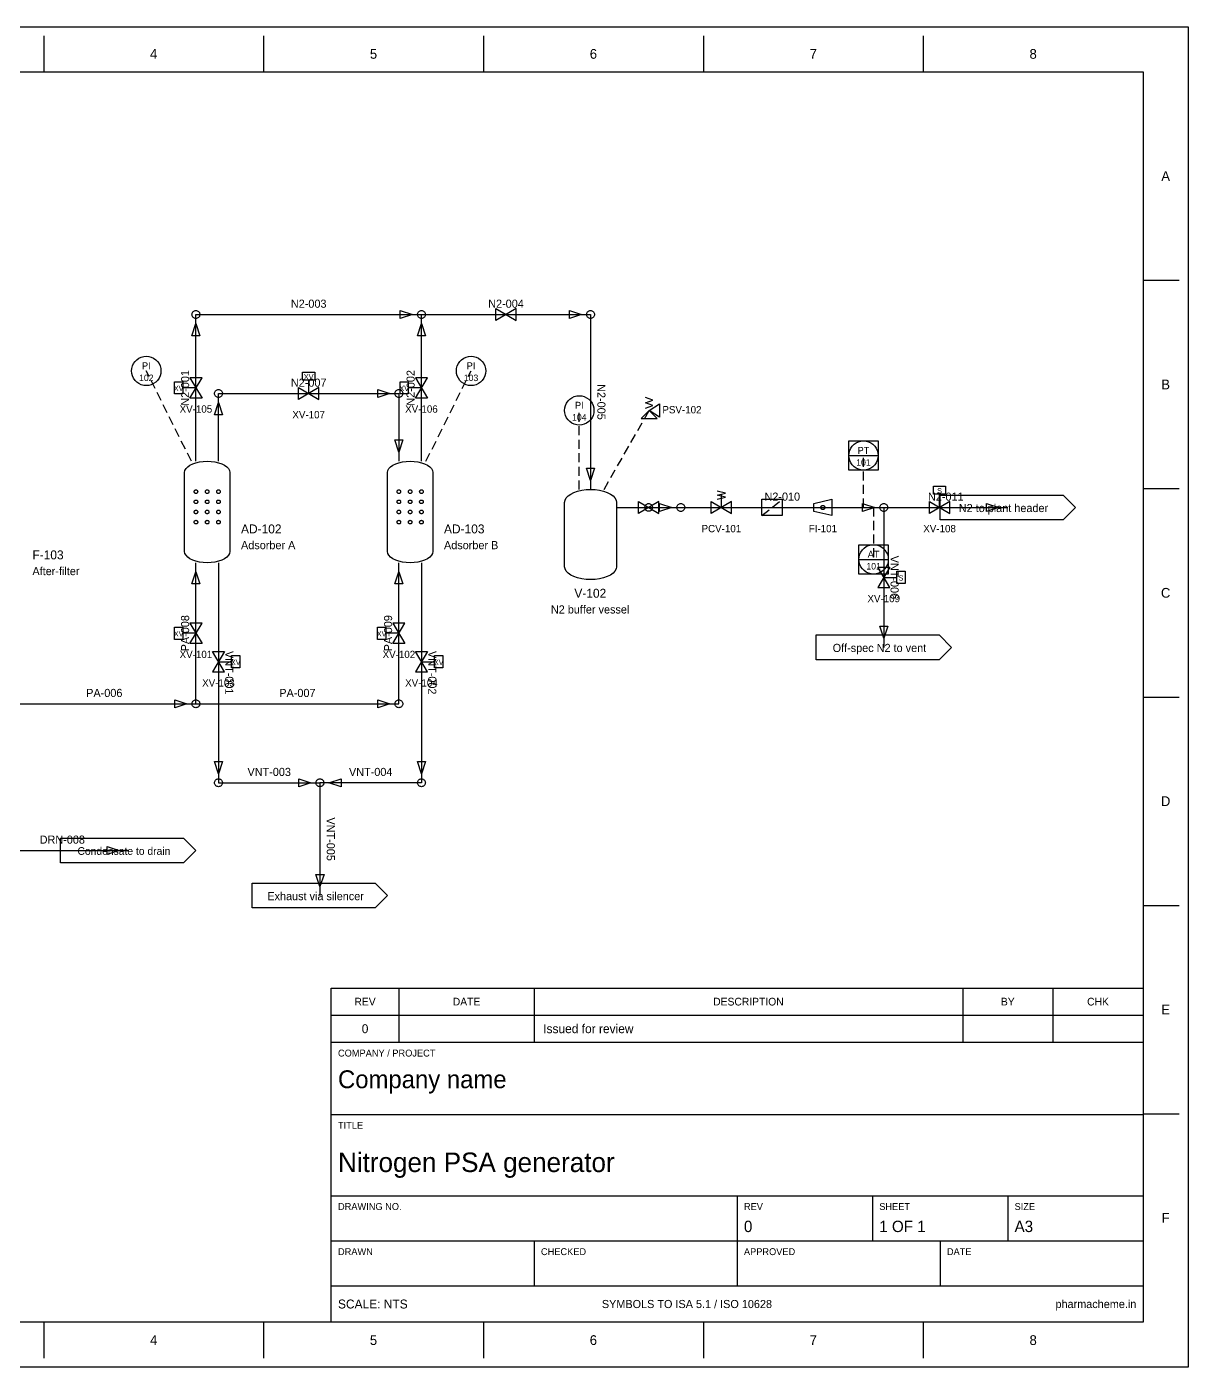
# Model space of a CAD drawing. Header units: millimetres. Extents: x 0 to 420, y 0 to 297.
# Drawn here: x 162.5 to 420, y 0 to 297 of the extents above; entities that cross this region are included whole.
import ezdxf
from ezdxf.enums import TextEntityAlignment as Align

# ---------------------------------------------------------------- set-up
doc = ezdxf.new("R2010")
doc.units = ezdxf.units.MM
doc.linetypes.add('DASHED', pattern=[3, 2, -1])
for name, color, linetype in [('BORDER', 8, 'CONTINUOUS'), ('EQUIPMENT', 7, 'CONTINUOUS'), ('INSTRUMENTS', 3, 'CONTINUOUS'), ('TEXT', 7, 'CONTINUOUS'), ('UTILITY', 5, 'CONTINUOUS'), ('VALVES', 6, 'CONTINUOUS')]:
    doc.layers.add(name, color=color, linetype=linetype)

msp = doc.modelspace()

# ---------------------------------------------------------------- linework, layer by layer
at = {"layer": 'BORDER'}
for p, q in [((166.25, 295), (166.25, 287)), ((215, 295), (215, 287)), ((263.75, 295), (263.75, 287)), ((312.5, 295), (312.5, 287)), ((361.25, 295), (361.25, 287)), ((410, 240.833), (418, 240.833)), ((410, 194.667), (418, 194.667)), ((410, 148.5), (418, 148.5)), ((410, 102.333), (418, 102.333)), ((245, 84), (245, 72)), ((275, 84), (275, 72)), ((370, 84), (370, 72)), ((390, 84), (390, 72)), ((230, 78), (410, 78)), ((230, 72), (410, 72)), ((230, 72), (410, 72)), ((230, 56), (410, 56)), ((410, 56.167), (418, 56.167)), ((230, 38), (410, 38)), ((320, 38), (320, 28)), ((350, 38), (350, 28)), ((380, 38), (380, 28)), ((230, 28), (410, 28)), ((275, 28), (275, 18)), ((320, 28), (320, 18)), ((365, 28), (365, 18)), ((230, 18), (410, 18)), ((166.25, 10), (166.25, 2)), ((215, 10), (215, 2)), ((263.75, 10), (263.75, 2)), ((312.5, 10), (312.5, 2)), ((361.25, 10), (361.25, 2))]:
    msp.add_line(p, q, dxfattribs=at)
for points in [[(0, 297), (420, 297), (420, 0), (0, 0)], [(20, 287), (410, 287), (410, 10), (20, 10)], [(230, 84), (410, 84), (410, 10), (230, 10)]]:
    msp.add_lwpolyline(points, close=True, dxfattribs=at)
at = {"layer": 'EQUIPMENT'}
for points in [[(200.875, 233.25), (200.862, 233.098), (200.822, 232.951), (200.758, 232.813), (200.67, 232.688), (200.562, 232.58), (200.438, 232.492), (200.299, 232.428), (200.152, 232.388), (200, 232.375), (199.848, 232.388), (199.701, 232.428), (199.563, 232.492), (199.438, 232.58), (199.33, 232.688), (199.242, 232.813), (199.178, 232.951), (199.138, 233.098), (199.125, 233.25), (199.138, 233.402), (199.178, 233.549), (199.242, 233.688), (199.33, 233.812), (199.438, 233.92), (199.563, 234.008), (199.701, 234.072), (199.848, 234.112), (200, 234.125), (200.152, 234.112), (200.299, 234.072), (200.438, 234.008), (200.562, 233.92), (200.67, 233.812), (200.758, 233.688), (200.822, 233.549), (200.862, 233.402)], [(250.875, 233.25), (250.862, 233.098), (250.822, 232.951), (250.758, 232.813), (250.67, 232.688), (250.562, 232.58), (250.438, 232.492), (250.299, 232.428), (250.152, 232.388), (250, 232.375), (249.848, 232.388), (249.701, 232.428), (249.563, 232.492), (249.438, 232.58), (249.33, 232.688), (249.242, 232.813), (249.178, 232.951), (249.138, 233.098), (249.125, 233.25), (249.138, 233.402), (249.178, 233.549), (249.242, 233.688), (249.33, 233.812), (249.438, 233.92), (249.563, 234.008), (249.701, 234.072), (249.848, 234.112), (250, 234.125), (250.152, 234.112), (250.299, 234.072), (250.438, 234.008), (250.562, 233.92), (250.67, 233.812), (250.758, 233.688), (250.822, 233.549), (250.862, 233.402)], [(288.375, 233.25), (288.362, 233.098), (288.322, 232.951), (288.258, 232.813), (288.17, 232.688), (288.062, 232.58), (287.938, 232.492), (287.799, 232.428), (287.652, 232.388), (287.5, 232.375), (287.348, 232.388), (287.201, 232.428), (287.063, 232.492), (286.938, 232.58), (286.83, 232.688), (286.742, 232.813), (286.678, 232.951), (286.638, 233.098), (286.625, 233.25), (286.638, 233.402), (286.678, 233.549), (286.742, 233.688), (286.83, 233.812), (286.938, 233.92), (287.063, 234.008), (287.201, 234.072), (287.348, 234.112), (287.5, 234.125), (287.652, 234.112), (287.799, 234.072), (287.938, 234.008), (288.062, 233.92), (288.17, 233.812), (288.258, 233.688), (288.322, 233.549), (288.362, 233.402)], [(205.875, 215.75), (205.862, 215.598), (205.822, 215.451), (205.758, 215.313), (205.67, 215.188), (205.562, 215.08), (205.438, 214.992), (205.299, 214.928), (205.152, 214.888), (205, 214.875), (204.848, 214.888), (204.701, 214.928), (204.563, 214.992), (204.438, 215.08), (204.33, 215.188), (204.242, 215.313), (204.178, 215.451), (204.138, 215.598), (204.125, 215.75), (204.138, 215.902), (204.178, 216.049), (204.242, 216.188), (204.33, 216.312), (204.438, 216.42), (204.563, 216.508), (204.701, 216.572), (204.848, 216.612), (205, 216.625), (205.152, 216.612), (205.299, 216.572), (205.438, 216.508), (205.562, 216.42), (205.67, 216.312), (205.758, 216.188), (205.822, 216.049), (205.862, 215.902)], [(245.875, 215.75), (245.862, 215.598), (245.822, 215.451), (245.758, 215.313), (245.67, 215.188), (245.562, 215.08), (245.438, 214.992), (245.299, 214.928), (245.152, 214.888), (245, 214.875), (244.848, 214.888), (244.701, 214.928), (244.563, 214.992), (244.438, 215.08), (244.33, 215.188), (244.242, 215.313), (244.178, 215.451), (244.138, 215.598), (244.125, 215.75), (244.138, 215.902), (244.178, 216.049), (244.242, 216.188), (244.33, 216.312), (244.438, 216.42), (244.563, 216.508), (244.701, 216.572), (244.848, 216.612), (245, 216.625), (245.152, 216.612), (245.299, 216.572), (245.438, 216.508), (245.562, 216.42), (245.67, 216.312), (245.758, 216.188), (245.822, 216.049), (245.862, 215.902)], [(197.5, 198.25), (197.576, 198.684), (197.802, 199.105), (198.17, 199.5), (198.67, 199.857), (199.286, 200.165), (200, 200.415), (200.79, 200.599), (201.632, 200.712), (202.5, 200.75), (203.368, 200.712), (204.21, 200.599), (205, 200.415), (205.714, 200.165), (206.33, 199.857), (206.83, 199.5), (207.198, 199.105), (207.424, 198.684), (207.5, 198.25), (207.5, 180.75), (207.424, 180.316), (207.198, 179.895), (206.83, 179.5), (206.33, 179.143), (205.714, 178.835), (205, 178.585), (204.21, 178.401), (203.368, 178.288), (202.5, 178.25), (201.632, 178.288), (200.79, 178.401), (200, 178.585), (199.286, 178.835), (198.67, 179.143), (198.17, 179.5), (197.802, 179.895), (197.576, 180.316), (197.5, 180.75)], [(242.5, 198.25), (242.576, 198.684), (242.802, 199.105), (243.17, 199.5), (243.67, 199.857), (244.286, 200.165), (245, 200.415), (245.79, 200.599), (246.632, 200.712), (247.5, 200.75), (248.368, 200.712), (249.21, 200.599), (250, 200.415), (250.714, 200.165), (251.33, 199.857), (251.83, 199.5), (252.198, 199.105), (252.424, 198.684), (252.5, 198.25), (252.5, 180.75), (252.424, 180.316), (252.198, 179.895), (251.83, 179.5), (251.33, 179.143), (250.714, 178.835), (250, 178.585), (249.21, 178.401), (248.368, 178.288), (247.5, 178.25), (246.632, 178.288), (245.79, 178.401), (245, 178.585), (244.286, 178.835), (243.67, 179.143), (243.17, 179.5), (242.802, 179.895), (242.576, 180.316), (242.5, 180.75)], [(200.4, 194), (200.394, 193.931), (200.376, 193.863), (200.346, 193.8), (200.306, 193.743), (200.257, 193.694), (200.2, 193.654), (200.137, 193.624), (200.069, 193.606), (200, 193.6), (199.931, 193.606), (199.863, 193.624), (199.8, 193.654), (199.743, 193.694), (199.694, 193.743), (199.654, 193.8), (199.624, 193.863), (199.606, 193.931), (199.6, 194), (199.606, 194.069), (199.624, 194.137), (199.654, 194.2), (199.694, 194.257), (199.743, 194.306), (199.8, 194.346), (199.863, 194.376), (199.931, 194.394), (200, 194.4), (200.069, 194.394), (200.137, 194.376), (200.2, 194.346), (200.257, 194.306), (200.306, 194.257), (200.346, 194.2), (200.376, 194.137), (200.394, 194.069)], [(202.9, 194), (202.894, 193.931), (202.876, 193.863), (202.846, 193.8), (202.806, 193.743), (202.757, 193.694), (202.7, 193.654), (202.637, 193.624), (202.569, 193.606), (202.5, 193.6), (202.431, 193.606), (202.363, 193.624), (202.3, 193.654), (202.243, 193.694), (202.194, 193.743), (202.154, 193.8), (202.124, 193.863), (202.106, 193.931), (202.1, 194), (202.106, 194.069), (202.124, 194.137), (202.154, 194.2), (202.194, 194.257), (202.243, 194.306), (202.3, 194.346), (202.363, 194.376), (202.431, 194.394), (202.5, 194.4), (202.569, 194.394), (202.637, 194.376), (202.7, 194.346), (202.757, 194.306), (202.806, 194.257), (202.846, 194.2), (202.876, 194.137), (202.894, 194.069)], [(205.4, 194), (205.394, 193.931), (205.376, 193.863), (205.346, 193.8), (205.306, 193.743), (205.257, 193.694), (205.2, 193.654), (205.137, 193.624), (205.069, 193.606), (205, 193.6), (204.931, 193.606), (204.863, 193.624), (204.8, 193.654), (204.743, 193.694), (204.694, 193.743), (204.654, 193.8), (204.624, 193.863), (204.606, 193.931), (204.6, 194), (204.606, 194.069), (204.624, 194.137), (204.654, 194.2), (204.694, 194.257), (204.743, 194.306), (204.8, 194.346), (204.863, 194.376), (204.931, 194.394), (205, 194.4), (205.069, 194.394), (205.137, 194.376), (205.2, 194.346), (205.257, 194.306), (205.306, 194.257), (205.346, 194.2), (205.376, 194.137), (205.394, 194.069)], [(245.4, 194), (245.394, 193.931), (245.376, 193.863), (245.346, 193.8), (245.306, 193.743), (245.257, 193.694), (245.2, 193.654), (245.137, 193.624), (245.069, 193.606), (245, 193.6), (244.931, 193.606), (244.863, 193.624), (244.8, 193.654), (244.743, 193.694), (244.694, 193.743), (244.654, 193.8), (244.624, 193.863), (244.606, 193.931), (244.6, 194), (244.606, 194.069), (244.624, 194.137), (244.654, 194.2), (244.694, 194.257), (244.743, 194.306), (244.8, 194.346), (244.863, 194.376), (244.931, 194.394), (245, 194.4), (245.069, 194.394), (245.137, 194.376), (245.2, 194.346), (245.257, 194.306), (245.306, 194.257), (245.346, 194.2), (245.376, 194.137), (245.394, 194.069)], [(247.9, 194), (247.894, 193.931), (247.876, 193.863), (247.846, 193.8), (247.806, 193.743), (247.757, 193.694), (247.7, 193.654), (247.637, 193.624), (247.569, 193.606), (247.5, 193.6), (247.431, 193.606), (247.363, 193.624), (247.3, 193.654), (247.243, 193.694), (247.194, 193.743), (247.154, 193.8), (247.124, 193.863), (247.106, 193.931), (247.1, 194), (247.106, 194.069), (247.124, 194.137), (247.154, 194.2), (247.194, 194.257), (247.243, 194.306), (247.3, 194.346), (247.363, 194.376), (247.431, 194.394), (247.5, 194.4), (247.569, 194.394), (247.637, 194.376), (247.7, 194.346), (247.757, 194.306), (247.806, 194.257), (247.846, 194.2), (247.876, 194.137), (247.894, 194.069)], [(250.4, 194), (250.394, 193.931), (250.376, 193.863), (250.346, 193.8), (250.306, 193.743), (250.257, 193.694), (250.2, 193.654), (250.137, 193.624), (250.069, 193.606), (250, 193.6), (249.931, 193.606), (249.863, 193.624), (249.8, 193.654), (249.743, 193.694), (249.694, 193.743), (249.654, 193.8), (249.624, 193.863), (249.606, 193.931), (249.6, 194), (249.606, 194.069), (249.624, 194.137), (249.654, 194.2), (249.694, 194.257), (249.743, 194.306), (249.8, 194.346), (249.863, 194.376), (249.931, 194.394), (250, 194.4), (250.069, 194.394), (250.137, 194.376), (250.2, 194.346), (250.257, 194.306), (250.306, 194.257), (250.346, 194.2), (250.376, 194.137), (250.394, 194.069)], [(281.75, 191.625), (281.837, 192.124), (282.097, 192.608), (282.52, 193.063), (283.095, 193.473), (283.804, 193.827), (284.625, 194.115), (285.533, 194.327), (286.502, 194.456), (287.5, 194.5), (288.498, 194.456), (289.467, 194.327), (290.375, 194.115), (291.196, 193.827), (291.905, 193.473), (292.48, 193.063), (292.903, 192.608), (293.163, 192.124), (293.25, 191.625), (293.25, 177.375), (293.163, 176.876), (292.903, 176.392), (292.48, 175.938), (291.905, 175.527), (291.196, 175.173), (290.375, 174.885), (289.467, 174.673), (288.498, 174.544), (287.5, 174.5), (286.502, 174.544), (285.533, 174.673), (284.625, 174.885), (283.804, 175.173), (283.095, 175.527), (282.52, 175.938), (282.097, 176.392), (281.837, 176.876), (281.75, 177.375)], [(365, 193.25), (392.25, 193.25), (395, 190.5), (392.25, 187.75), (365, 187.75)], [(200.4, 191.75), (200.394, 191.681), (200.376, 191.613), (200.346, 191.55), (200.306, 191.493), (200.257, 191.444), (200.2, 191.404), (200.137, 191.374), (200.069, 191.356), (200, 191.35), (199.931, 191.356), (199.863, 191.374), (199.8, 191.404), (199.743, 191.444), (199.694, 191.493), (199.654, 191.55), (199.624, 191.613), (199.606, 191.681), (199.6, 191.75), (199.606, 191.819), (199.624, 191.887), (199.654, 191.95), (199.694, 192.007), (199.743, 192.056), (199.8, 192.096), (199.863, 192.126), (199.931, 192.144), (200, 192.15), (200.069, 192.144), (200.137, 192.126), (200.2, 192.096), (200.257, 192.056), (200.306, 192.007), (200.346, 191.95), (200.376, 191.887), (200.394, 191.819)], [(202.9, 191.75), (202.894, 191.681), (202.876, 191.613), (202.846, 191.55), (202.806, 191.493), (202.757, 191.444), (202.7, 191.404), (202.637, 191.374), (202.569, 191.356), (202.5, 191.35), (202.431, 191.356), (202.363, 191.374), (202.3, 191.404), (202.243, 191.444), (202.194, 191.493), (202.154, 191.55), (202.124, 191.613), (202.106, 191.681), (202.1, 191.75), (202.106, 191.819), (202.124, 191.887), (202.154, 191.95), (202.194, 192.007), (202.243, 192.056), (202.3, 192.096), (202.363, 192.126), (202.431, 192.144), (202.5, 192.15), (202.569, 192.144), (202.637, 192.126), (202.7, 192.096), (202.757, 192.056), (202.806, 192.007), (202.846, 191.95), (202.876, 191.887), (202.894, 191.819)], [(205.4, 191.75), (205.394, 191.681), (205.376, 191.613), (205.346, 191.55), (205.306, 191.493), (205.257, 191.444), (205.2, 191.404), (205.137, 191.374), (205.069, 191.356), (205, 191.35), (204.931, 191.356), (204.863, 191.374), (204.8, 191.404), (204.743, 191.444), (204.694, 191.493), (204.654, 191.55), (204.624, 191.613), (204.606, 191.681), (204.6, 191.75), (204.606, 191.819), (204.624, 191.887), (204.654, 191.95), (204.694, 192.007), (204.743, 192.056), (204.8, 192.096), (204.863, 192.126), (204.931, 192.144), (205, 192.15), (205.069, 192.144), (205.137, 192.126), (205.2, 192.096), (205.257, 192.056), (205.306, 192.007), (205.346, 191.95), (205.376, 191.887), (205.394, 191.819)], [(245.4, 191.75), (245.394, 191.681), (245.376, 191.613), (245.346, 191.55), (245.306, 191.493), (245.257, 191.444), (245.2, 191.404), (245.137, 191.374), (245.069, 191.356), (245, 191.35), (244.931, 191.356), (244.863, 191.374), (244.8, 191.404), (244.743, 191.444), (244.694, 191.493), (244.654, 191.55), (244.624, 191.613), (244.606, 191.681), (244.6, 191.75), (244.606, 191.819), (244.624, 191.887), (244.654, 191.95), (244.694, 192.007), (244.743, 192.056), (244.8, 192.096), (244.863, 192.126), (244.931, 192.144), (245, 192.15), (245.069, 192.144), (245.137, 192.126), (245.2, 192.096), (245.257, 192.056), (245.306, 192.007), (245.346, 191.95), (245.376, 191.887), (245.394, 191.819)], [(247.9, 191.75), (247.894, 191.681), (247.876, 191.613), (247.846, 191.55), (247.806, 191.493), (247.757, 191.444), (247.7, 191.404), (247.637, 191.374), (247.569, 191.356), (247.5, 191.35), (247.431, 191.356), (247.363, 191.374), (247.3, 191.404), (247.243, 191.444), (247.194, 191.493), (247.154, 191.55), (247.124, 191.613), (247.106, 191.681), (247.1, 191.75), (247.106, 191.819), (247.124, 191.887), (247.154, 191.95), (247.194, 192.007), (247.243, 192.056), (247.3, 192.096), (247.363, 192.126), (247.431, 192.144), (247.5, 192.15), (247.569, 192.144), (247.637, 192.126), (247.7, 192.096), (247.757, 192.056), (247.806, 192.007), (247.846, 191.95), (247.876, 191.887), (247.894, 191.819)], [(250.4, 191.75), (250.394, 191.681), (250.376, 191.613), (250.346, 191.55), (250.306, 191.493), (250.257, 191.444), (250.2, 191.404), (250.137, 191.374), (250.069, 191.356), (250, 191.35), (249.931, 191.356), (249.863, 191.374), (249.8, 191.404), (249.743, 191.444), (249.694, 191.493), (249.654, 191.55), (249.624, 191.613), (249.606, 191.681), (249.6, 191.75), (249.606, 191.819), (249.624, 191.887), (249.654, 191.95), (249.694, 192.007), (249.743, 192.056), (249.8, 192.096), (249.863, 192.126), (249.931, 192.144), (250, 192.15), (250.069, 192.144), (250.137, 192.126), (250.2, 192.096), (250.257, 192.056), (250.306, 192.007), (250.346, 191.95), (250.376, 191.887), (250.394, 191.819)], [(308.375, 190.5), (308.362, 190.348), (308.322, 190.201), (308.258, 190.063), (308.17, 189.938), (308.062, 189.83), (307.938, 189.742), (307.799, 189.678), (307.652, 189.638), (307.5, 189.625), (307.348, 189.638), (307.201, 189.678), (307.063, 189.742), (306.938, 189.83), (306.83, 189.938), (306.742, 190.063), (306.678, 190.201), (306.638, 190.348), (306.625, 190.5), (306.638, 190.652), (306.678, 190.799), (306.742, 190.938), (306.83, 191.062), (306.938, 191.17), (307.063, 191.258), (307.201, 191.322), (307.348, 191.362), (307.5, 191.375), (307.652, 191.362), (307.799, 191.322), (307.938, 191.258), (308.062, 191.17), (308.17, 191.062), (308.258, 190.938), (308.322, 190.799), (308.362, 190.652)], [(353.375, 190.5), (353.362, 190.348), (353.322, 190.201), (353.258, 190.063), (353.17, 189.938), (353.062, 189.83), (352.938, 189.742), (352.799, 189.678), (352.652, 189.638), (352.5, 189.625), (352.348, 189.638), (352.201, 189.678), (352.063, 189.742), (351.938, 189.83), (351.83, 189.938), (351.742, 190.063), (351.678, 190.201), (351.638, 190.348), (351.625, 190.5), (351.638, 190.652), (351.678, 190.799), (351.742, 190.938), (351.83, 191.062), (351.938, 191.17), (352.063, 191.258), (352.201, 191.322), (352.348, 191.362), (352.5, 191.375), (352.652, 191.362), (352.799, 191.322), (352.938, 191.258), (353.062, 191.17), (353.17, 191.062), (353.258, 190.938), (353.322, 190.799), (353.362, 190.652)], [(200.4, 189.5), (200.394, 189.431), (200.376, 189.363), (200.346, 189.3), (200.306, 189.243), (200.257, 189.194), (200.2, 189.154), (200.137, 189.124), (200.069, 189.106), (200, 189.1), (199.931, 189.106), (199.863, 189.124), (199.8, 189.154), (199.743, 189.194), (199.694, 189.243), (199.654, 189.3), (199.624, 189.363), (199.606, 189.431), (199.6, 189.5), (199.606, 189.569), (199.624, 189.637), (199.654, 189.7), (199.694, 189.757), (199.743, 189.806), (199.8, 189.846), (199.863, 189.876), (199.931, 189.894), (200, 189.9), (200.069, 189.894), (200.137, 189.876), (200.2, 189.846), (200.257, 189.806), (200.306, 189.757), (200.346, 189.7), (200.376, 189.637), (200.394, 189.569)], [(200.4, 187.25), (200.394, 187.181), (200.376, 187.113), (200.346, 187.05), (200.306, 186.993), (200.257, 186.944), (200.2, 186.904), (200.137, 186.874), (200.069, 186.856), (200, 186.85), (199.931, 186.856), (199.863, 186.874), (199.8, 186.904), (199.743, 186.944), (199.694, 186.993), (199.654, 187.05), (199.624, 187.113), (199.606, 187.181), (199.6, 187.25), (199.606, 187.319), (199.624, 187.387), (199.654, 187.45), (199.694, 187.507), (199.743, 187.556), (199.8, 187.596), (199.863, 187.626), (199.931, 187.644), (200, 187.65), (200.069, 187.644), (200.137, 187.626), (200.2, 187.596), (200.257, 187.556), (200.306, 187.507), (200.346, 187.45), (200.376, 187.387), (200.394, 187.319)], [(202.9, 189.5), (202.894, 189.431), (202.876, 189.363), (202.846, 189.3), (202.806, 189.243), (202.757, 189.194), (202.7, 189.154), (202.637, 189.124), (202.569, 189.106), (202.5, 189.1), (202.431, 189.106), (202.363, 189.124), (202.3, 189.154), (202.243, 189.194), (202.194, 189.243), (202.154, 189.3), (202.124, 189.363), (202.106, 189.431), (202.1, 189.5), (202.106, 189.569), (202.124, 189.637), (202.154, 189.7), (202.194, 189.757), (202.243, 189.806), (202.3, 189.846), (202.363, 189.876), (202.431, 189.894), (202.5, 189.9), (202.569, 189.894), (202.637, 189.876), (202.7, 189.846), (202.757, 189.806), (202.806, 189.757), (202.846, 189.7), (202.876, 189.637), (202.894, 189.569)], [(202.9, 187.25), (202.894, 187.181), (202.876, 187.113), (202.846, 187.05), (202.806, 186.993), (202.757, 186.944), (202.7, 186.904), (202.637, 186.874), (202.569, 186.856), (202.5, 186.85), (202.431, 186.856), (202.363, 186.874), (202.3, 186.904), (202.243, 186.944), (202.194, 186.993), (202.154, 187.05), (202.124, 187.113), (202.106, 187.181), (202.1, 187.25), (202.106, 187.319), (202.124, 187.387), (202.154, 187.45), (202.194, 187.507), (202.243, 187.556), (202.3, 187.596), (202.363, 187.626), (202.431, 187.644), (202.5, 187.65), (202.569, 187.644), (202.637, 187.626), (202.7, 187.596), (202.757, 187.556), (202.806, 187.507), (202.846, 187.45), (202.876, 187.387), (202.894, 187.319)], [(205.4, 189.5), (205.394, 189.431), (205.376, 189.363), (205.346, 189.3), (205.306, 189.243), (205.257, 189.194), (205.2, 189.154), (205.137, 189.124), (205.069, 189.106), (205, 189.1), (204.931, 189.106), (204.863, 189.124), (204.8, 189.154), (204.743, 189.194), (204.694, 189.243), (204.654, 189.3), (204.624, 189.363), (204.606, 189.431), (204.6, 189.5), (204.606, 189.569), (204.624, 189.637), (204.654, 189.7), (204.694, 189.757), (204.743, 189.806), (204.8, 189.846), (204.863, 189.876), (204.931, 189.894), (205, 189.9), (205.069, 189.894), (205.137, 189.876), (205.2, 189.846), (205.257, 189.806), (205.306, 189.757), (205.346, 189.7), (205.376, 189.637), (205.394, 189.569)], [(205.4, 187.25), (205.394, 187.181), (205.376, 187.113), (205.346, 187.05), (205.306, 186.993), (205.257, 186.944), (205.2, 186.904), (205.137, 186.874), (205.069, 186.856), (205, 186.85), (204.931, 186.856), (204.863, 186.874), (204.8, 186.904), (204.743, 186.944), (204.694, 186.993), (204.654, 187.05), (204.624, 187.113), (204.606, 187.181), (204.6, 187.25), (204.606, 187.319), (204.624, 187.387), (204.654, 187.45), (204.694, 187.507), (204.743, 187.556), (204.8, 187.596), (204.863, 187.626), (204.931, 187.644), (205, 187.65), (205.069, 187.644), (205.137, 187.626), (205.2, 187.596), (205.257, 187.556), (205.306, 187.507), (205.346, 187.45), (205.376, 187.387), (205.394, 187.319)], [(245.4, 189.5), (245.394, 189.431), (245.376, 189.363), (245.346, 189.3), (245.306, 189.243), (245.257, 189.194), (245.2, 189.154), (245.137, 189.124), (245.069, 189.106), (245, 189.1), (244.931, 189.106), (244.863, 189.124), (244.8, 189.154), (244.743, 189.194), (244.694, 189.243), (244.654, 189.3), (244.624, 189.363), (244.606, 189.431), (244.6, 189.5), (244.606, 189.569), (244.624, 189.637), (244.654, 189.7), (244.694, 189.757), (244.743, 189.806), (244.8, 189.846), (244.863, 189.876), (244.931, 189.894), (245, 189.9), (245.069, 189.894), (245.137, 189.876), (245.2, 189.846), (245.257, 189.806), (245.306, 189.757), (245.346, 189.7), (245.376, 189.637), (245.394, 189.569)], [(245.4, 187.25), (245.394, 187.181), (245.376, 187.113), (245.346, 187.05), (245.306, 186.993), (245.257, 186.944), (245.2, 186.904), (245.137, 186.874), (245.069, 186.856), (245, 186.85), (244.931, 186.856), (244.863, 186.874), (244.8, 186.904), (244.743, 186.944), (244.694, 186.993), (244.654, 187.05), (244.624, 187.113), (244.606, 187.181), (244.6, 187.25), (244.606, 187.319), (244.624, 187.387), (244.654, 187.45), (244.694, 187.507), (244.743, 187.556), (244.8, 187.596), (244.863, 187.626), (244.931, 187.644), (245, 187.65), (245.069, 187.644), (245.137, 187.626), (245.2, 187.596), (245.257, 187.556), (245.306, 187.507), (245.346, 187.45), (245.376, 187.387), (245.394, 187.319)], [(247.9, 189.5), (247.894, 189.431), (247.876, 189.363), (247.846, 189.3), (247.806, 189.243), (247.757, 189.194), (247.7, 189.154), (247.637, 189.124), (247.569, 189.106), (247.5, 189.1), (247.431, 189.106), (247.363, 189.124), (247.3, 189.154), (247.243, 189.194), (247.194, 189.243), (247.154, 189.3), (247.124, 189.363), (247.106, 189.431), (247.1, 189.5), (247.106, 189.569), (247.124, 189.637), (247.154, 189.7), (247.194, 189.757), (247.243, 189.806), (247.3, 189.846), (247.363, 189.876), (247.431, 189.894), (247.5, 189.9), (247.569, 189.894), (247.637, 189.876), (247.7, 189.846), (247.757, 189.806), (247.806, 189.757), (247.846, 189.7), (247.876, 189.637), (247.894, 189.569)], [(247.9, 187.25), (247.894, 187.181), (247.876, 187.113), (247.846, 187.05), (247.806, 186.993), (247.757, 186.944), (247.7, 186.904), (247.637, 186.874), (247.569, 186.856), (247.5, 186.85), (247.431, 186.856), (247.363, 186.874), (247.3, 186.904), (247.243, 186.944), (247.194, 186.993), (247.154, 187.05), (247.124, 187.113), (247.106, 187.181), (247.1, 187.25), (247.106, 187.319), (247.124, 187.387), (247.154, 187.45), (247.194, 187.507), (247.243, 187.556), (247.3, 187.596), (247.363, 187.626), (247.431, 187.644), (247.5, 187.65), (247.569, 187.644), (247.637, 187.626), (247.7, 187.596), (247.757, 187.556), (247.806, 187.507), (247.846, 187.45), (247.876, 187.387), (247.894, 187.319)], [(250.4, 189.5), (250.394, 189.431), (250.376, 189.363), (250.346, 189.3), (250.306, 189.243), (250.257, 189.194), (250.2, 189.154), (250.137, 189.124), (250.069, 189.106), (250, 189.1), (249.931, 189.106), (249.863, 189.124), (249.8, 189.154), (249.743, 189.194), (249.694, 189.243), (249.654, 189.3), (249.624, 189.363), (249.606, 189.431), (249.6, 189.5), (249.606, 189.569), (249.624, 189.637), (249.654, 189.7), (249.694, 189.757), (249.743, 189.806), (249.8, 189.846), (249.863, 189.876), (249.931, 189.894), (250, 189.9), (250.069, 189.894), (250.137, 189.876), (250.2, 189.846), (250.257, 189.806), (250.306, 189.757), (250.346, 189.7), (250.376, 189.637), (250.394, 189.569)], [(250.4, 187.25), (250.394, 187.181), (250.376, 187.113), (250.346, 187.05), (250.306, 186.993), (250.257, 186.944), (250.2, 186.904), (250.137, 186.874), (250.069, 186.856), (250, 186.85), (249.931, 186.856), (249.863, 186.874), (249.8, 186.904), (249.743, 186.944), (249.694, 186.993), (249.654, 187.05), (249.624, 187.113), (249.606, 187.181), (249.6, 187.25), (249.606, 187.319), (249.624, 187.387), (249.654, 187.45), (249.694, 187.507), (249.743, 187.556), (249.8, 187.596), (249.863, 187.626), (249.931, 187.644), (250, 187.65), (250.069, 187.644), (250.137, 187.626), (250.2, 187.596), (250.257, 187.556), (250.306, 187.507), (250.346, 187.45), (250.376, 187.387), (250.394, 187.319)], [(337.5, 162.25), (364.75, 162.25), (367.5, 159.5), (364.75, 156.75), (337.5, 156.75)], [(200.875, 147), (200.862, 146.848), (200.822, 146.701), (200.758, 146.563), (200.67, 146.438), (200.562, 146.33), (200.438, 146.242), (200.299, 146.178), (200.152, 146.138), (200, 146.125), (199.848, 146.138), (199.701, 146.178), (199.563, 146.242), (199.438, 146.33), (199.33, 146.438), (199.242, 146.563), (199.178, 146.701), (199.138, 146.848), (199.125, 147), (199.138, 147.152), (199.178, 147.299), (199.242, 147.438), (199.33, 147.562), (199.438, 147.67), (199.563, 147.758), (199.701, 147.822), (199.848, 147.862), (200, 147.875), (200.152, 147.862), (200.299, 147.822), (200.438, 147.758), (200.562, 147.67), (200.67, 147.562), (200.758, 147.438), (200.822, 147.299), (200.862, 147.152)], [(245.875, 147), (245.862, 146.848), (245.822, 146.701), (245.758, 146.563), (245.67, 146.438), (245.562, 146.33), (245.438, 146.242), (245.299, 146.178), (245.152, 146.138), (245, 146.125), (244.848, 146.138), (244.701, 146.178), (244.563, 146.242), (244.438, 146.33), (244.33, 146.438), (244.242, 146.563), (244.178, 146.701), (244.138, 146.848), (244.125, 147), (244.138, 147.152), (244.178, 147.299), (244.242, 147.438), (244.33, 147.562), (244.438, 147.67), (244.563, 147.758), (244.701, 147.822), (244.848, 147.862), (245, 147.875), (245.152, 147.862), (245.299, 147.822), (245.438, 147.758), (245.562, 147.67), (245.67, 147.562), (245.758, 147.438), (245.822, 147.299), (245.862, 147.152)], [(205.875, 129.5), (205.862, 129.348), (205.822, 129.201), (205.758, 129.063), (205.67, 128.938), (205.562, 128.83), (205.438, 128.742), (205.299, 128.678), (205.152, 128.638), (205, 128.625), (204.848, 128.638), (204.701, 128.678), (204.563, 128.742), (204.438, 128.83), (204.33, 128.938), (204.242, 129.063), (204.178, 129.201), (204.138, 129.348), (204.125, 129.5), (204.138, 129.652), (204.178, 129.799), (204.242, 129.938), (204.33, 130.062), (204.438, 130.17), (204.563, 130.258), (204.701, 130.322), (204.848, 130.362), (205, 130.375), (205.152, 130.362), (205.299, 130.322), (205.438, 130.258), (205.562, 130.17), (205.67, 130.062), (205.758, 129.938), (205.822, 129.799), (205.862, 129.652)], [(228.375, 129.5), (228.362, 129.348), (228.322, 129.201), (228.258, 129.063), (228.17, 128.938), (228.062, 128.83), (227.938, 128.742), (227.799, 128.678), (227.652, 128.638), (227.5, 128.625), (227.348, 128.638), (227.201, 128.678), (227.063, 128.742), (226.938, 128.83), (226.83, 128.938), (226.742, 129.063), (226.678, 129.201), (226.638, 129.348), (226.625, 129.5), (226.638, 129.652), (226.678, 129.799), (226.742, 129.938), (226.83, 130.062), (226.938, 130.17), (227.063, 130.258), (227.201, 130.322), (227.348, 130.362), (227.5, 130.375), (227.652, 130.362), (227.799, 130.322), (227.938, 130.258), (228.062, 130.17), (228.17, 130.062), (228.258, 129.938), (228.322, 129.799), (228.362, 129.652)], [(250.875, 129.5), (250.862, 129.348), (250.822, 129.201), (250.758, 129.063), (250.67, 128.938), (250.562, 128.83), (250.438, 128.742), (250.299, 128.678), (250.152, 128.638), (250, 128.625), (249.848, 128.638), (249.701, 128.678), (249.563, 128.742), (249.438, 128.83), (249.33, 128.938), (249.242, 129.063), (249.178, 129.201), (249.138, 129.348), (249.125, 129.5), (249.138, 129.652), (249.178, 129.799), (249.242, 129.938), (249.33, 130.062), (249.438, 130.17), (249.563, 130.258), (249.701, 130.322), (249.848, 130.362), (250, 130.375), (250.152, 130.362), (250.299, 130.322), (250.438, 130.258), (250.562, 130.17), (250.67, 130.062), (250.758, 129.938), (250.822, 129.799), (250.862, 129.652)], [(170, 117.25), (197.25, 117.25), (200, 114.5), (197.25, 111.75), (170, 111.75)], [(212.5, 107.25), (239.75, 107.25), (242.5, 104.5), (239.75, 101.75), (212.5, 101.75)]]:
    msp.add_lwpolyline(points, close=True, dxfattribs=at)
at = {"layer": 'INSTRUMENTS', "linetype": 'DASHED'}
for p, q in [((199, 200.75), (189, 220.75)), ((251, 200.75), (261, 220.75)), ((285, 194.5), (285, 212)), ((290.5, 194.5), (300.5, 212)), ((348, 190.5), (348, 202)), ((350.25, 190.5), (350.25, 179))]:
    msp.add_line(p, q, dxfattribs=at)
at = {"layer": 'INSTRUMENTS'}
for p, q in [((344.75, 202), (351.25, 202)), ((347, 179), (353.5, 179))]:
    msp.add_line(p, q, dxfattribs=at)
for points in [[(192.25, 220.75), (192.201, 220.186), (192.054, 219.638), (191.815, 219.125), (191.49, 218.661), (191.089, 218.26), (190.625, 217.935), (190.112, 217.696), (189.564, 217.549), (189, 217.5), (188.436, 217.549), (187.888, 217.696), (187.375, 217.935), (186.911, 218.26), (186.51, 218.661), (186.185, 219.125), (185.946, 219.638), (185.799, 220.186), (185.75, 220.75), (185.799, 221.314), (185.946, 221.862), (186.185, 222.375), (186.51, 222.839), (186.911, 223.24), (187.375, 223.565), (187.888, 223.804), (188.436, 223.951), (189, 224), (189.564, 223.951), (190.112, 223.804), (190.625, 223.565), (191.089, 223.24), (191.49, 222.839), (191.815, 222.375), (192.054, 221.862), (192.201, 221.314)], [(264.25, 220.75), (264.201, 220.186), (264.054, 219.638), (263.815, 219.125), (263.49, 218.661), (263.089, 218.26), (262.625, 217.935), (262.112, 217.696), (261.564, 217.549), (261, 217.5), (260.436, 217.549), (259.888, 217.696), (259.375, 217.935), (258.911, 218.26), (258.51, 218.661), (258.185, 219.125), (257.946, 219.638), (257.799, 220.186), (257.75, 220.75), (257.799, 221.314), (257.946, 221.862), (258.185, 222.375), (258.51, 222.839), (258.911, 223.24), (259.375, 223.565), (259.888, 223.804), (260.436, 223.951), (261, 224), (261.564, 223.951), (262.112, 223.804), (262.625, 223.565), (263.089, 223.24), (263.49, 222.839), (263.815, 222.375), (264.054, 221.862), (264.201, 221.314)], [(288.25, 212), (288.201, 211.436), (288.054, 210.888), (287.815, 210.375), (287.49, 209.911), (287.089, 209.51), (286.625, 209.185), (286.112, 208.946), (285.564, 208.799), (285, 208.75), (284.436, 208.799), (283.888, 208.946), (283.375, 209.185), (282.911, 209.51), (282.51, 209.911), (282.185, 210.375), (281.946, 210.888), (281.799, 211.436), (281.75, 212), (281.799, 212.564), (281.946, 213.112), (282.185, 213.625), (282.51, 214.089), (282.911, 214.49), (283.375, 214.815), (283.888, 215.054), (284.436, 215.201), (285, 215.25), (285.564, 215.201), (286.112, 215.054), (286.625, 214.815), (287.089, 214.49), (287.49, 214.089), (287.815, 213.625), (288.054, 213.112), (288.201, 212.564)], [(298.712, 210.213), (302.288, 210.213), (300.5, 212)], [(300.5, 212), (302.775, 213.463), (302.775, 210.537)], [(351.25, 202), (351.201, 201.436), (351.054, 200.888), (350.815, 200.375), (350.49, 199.911), (350.089, 199.51), (349.625, 199.185), (349.112, 198.946), (348.564, 198.799), (348, 198.75), (347.436, 198.799), (346.888, 198.946), (346.375, 199.185), (345.911, 199.51), (345.51, 199.911), (345.185, 200.375), (344.946, 200.888), (344.799, 201.436), (344.75, 202), (344.799, 202.564), (344.946, 203.112), (345.185, 203.625), (345.51, 204.089), (345.911, 204.49), (346.375, 204.815), (346.888, 205.054), (347.436, 205.201), (348, 205.25), (348.564, 205.201), (349.112, 205.054), (349.625, 204.815), (350.089, 204.49), (350.49, 204.089), (350.815, 203.625), (351.054, 203.112), (351.201, 202.564)], [(344.75, 205.25), (351.25, 205.25), (351.25, 198.75), (344.75, 198.75)], [(353.5, 179), (353.451, 178.436), (353.304, 177.888), (353.065, 177.375), (352.74, 176.911), (352.339, 176.51), (351.875, 176.185), (351.362, 175.946), (350.814, 175.799), (350.25, 175.75), (349.686, 175.799), (349.138, 175.946), (348.625, 176.185), (348.161, 176.51), (347.76, 176.911), (347.435, 177.375), (347.196, 177.888), (347.049, 178.436), (347, 179), (347.049, 179.564), (347.196, 180.112), (347.435, 180.625), (347.76, 181.089), (348.161, 181.49), (348.625, 181.815), (349.138, 182.054), (349.686, 182.201), (350.25, 182.25), (350.814, 182.201), (351.362, 182.054), (351.875, 181.815), (352.339, 181.49), (352.74, 181.089), (353.065, 180.625), (353.304, 180.112), (353.451, 179.564)], [(347, 182.25), (353.5, 182.25), (353.5, 175.75), (347, 175.75)]]:
    msp.add_lwpolyline(points, close=True, dxfattribs=at)
msp.add_lwpolyline([(299.688, 212.488), (301.313, 213.072), (299.688, 213.657), (301.313, 214.243), (299.688, 214.827)], dxfattribs=at)
at = {"layer": 'UTILITY'}
for p, q in [((200, 200.75), (200, 233.25)), ((200, 233.25), (250, 233.25)), ((250, 200.75), (250, 233.25)), ((250, 233.25), (287.5, 233.25)), ((287.5, 233.25), (287.5, 194.5)), ((205, 200.75), (205, 215.75)), ((205, 215.75), (245, 215.75)), ((245, 215.75), (245, 200.75)), ((293.25, 190.5), (307.5, 190.5)), ((307.5, 190.5), (352.5, 190.5)), ((352.5, 190.5), (380, 190.5)), ((352.5, 190.5), (352.5, 159.5)), ((200, 147), (200, 178.25)), ((205, 178.25), (205, 129.5)), ((245, 147), (245, 178.25)), ((250, 178.25), (250, 129.5)), ((200, 147), (245, 147)), ((205, 129.5), (227.5, 129.5)), ((250, 129.5), (227.5, 129.5)), ((227.5, 129.5), (227.5, 104.5)), ((155.75, 114.5), (185, 114.5))]:
    msp.add_line(p, q, dxfattribs=at)
for points in [[(248, 233.25), (245.298, 232.352), (245.298, 234.148)], [(285.5, 233.25), (282.798, 232.352), (282.798, 234.148)], [(200, 231.25), (200.898, 228.548), (199.102, 228.548)], [(250, 231.25), (250.898, 228.548), (249.102, 228.548)], [(243, 215.75), (240.298, 214.852), (240.298, 216.648)], [(205, 213.75), (205.898, 211.048), (204.102, 211.048)], [(245, 202.75), (244.102, 205.452), (245.898, 205.452)], [(287.5, 196.5), (286.602, 199.202), (288.398, 199.202)], [(305.5, 190.5), (302.798, 189.602), (302.798, 191.398)], [(350.5, 190.5), (347.798, 189.602), (347.798, 191.398)], [(378, 190.5), (375.298, 189.602), (375.298, 191.398)], [(200, 176.25), (200.898, 173.548), (199.102, 173.548)], [(245, 176.25), (245.898, 173.548), (244.102, 173.548)], [(352.5, 161.5), (351.602, 164.202), (353.398, 164.202)], [(198, 147), (195.298, 146.102), (195.298, 147.898)], [(243, 147), (240.298, 146.102), (240.298, 147.898)], [(205, 131.5), (204.102, 134.202), (205.898, 134.202)], [(250, 131.5), (249.102, 134.202), (250.898, 134.202)], [(225.5, 129.5), (222.798, 128.602), (222.798, 130.398)], [(229.5, 129.5), (232.202, 130.398), (232.202, 128.602)], [(183, 114.5), (180.298, 113.602), (180.298, 115.398)], [(227.5, 106.5), (226.602, 109.202), (228.398, 109.202)]]:
    msp.add_lwpolyline(points, close=True, dxfattribs=at)
msp.add_lwpolyline([(159.375, 172.5), (159.375, 147), (200, 147)], dxfattribs=at)
at = {"layer": 'VALVES'}
for p, q in [((200, 217), (197.075, 217)), ((225, 215.75), (225, 218.675)), ((250, 217), (247.075, 217)), ((316.5, 190.5), (316.5, 193.425)), ((364.875, 190.5), (364.875, 193.425)), ((352.5, 175), (355.425, 175)), ((200, 162.625), (197.075, 162.625)), ((245, 162.625), (242.075, 162.625)), ((205, 156.313), (207.925, 156.313)), ((250, 156.313), (252.925, 156.313))]:
    msp.add_line(p, q, dxfattribs=at)
at = {"layer": 'VALVES', "linetype": 'DASHED'}
msp.add_line((325.5, 188.7), (330, 192.3), dxfattribs=at)
at = {"layer": 'VALVES'}
for points in [[(266.5, 234.6), (271, 231.9), (271, 234.6), (266.5, 231.9)], [(266.5, 234.6), (268.75, 233.25), (266.5, 231.9)], [(223.65, 220.475), (226.35, 220.475), (226.35, 218.675), (223.65, 218.675)], [(195.275, 215.65), (195.275, 218.35), (197.075, 218.35), (197.075, 215.65)], [(198.65, 214.75), (201.35, 219.25), (198.65, 219.25), (201.35, 214.75)], [(222.75, 217.1), (227.25, 214.4), (227.25, 217.1), (222.75, 214.4)], [(245.275, 215.65), (245.275, 218.35), (247.075, 218.35), (247.075, 215.65)], [(248.65, 214.75), (251.35, 219.25), (248.65, 219.25), (251.35, 214.75)], [(363.525, 195.225), (366.225, 195.225), (366.225, 193.425), (363.525, 193.425)], [(298.125, 191.85), (302.625, 189.15), (302.625, 191.85), (298.125, 189.15)], [(301.23, 190.5), (301.217, 190.352), (301.178, 190.208), (301.115, 190.072), (301.03, 189.95), (300.925, 189.845), (300.803, 189.76), (300.667, 189.697), (300.523, 189.658), (300.375, 189.645), (300.227, 189.658), (300.083, 189.697), (299.947, 189.76), (299.825, 189.845), (299.72, 189.95), (299.635, 190.072), (299.572, 190.208), (299.533, 190.352), (299.52, 190.5), (299.533, 190.648), (299.572, 190.792), (299.635, 190.928), (299.72, 191.05), (299.825, 191.155), (299.947, 191.24), (300.083, 191.303), (300.227, 191.342), (300.375, 191.355), (300.523, 191.342), (300.667, 191.303), (300.803, 191.24), (300.925, 191.155), (301.03, 191.05), (301.115, 190.928), (301.178, 190.792), (301.217, 190.648)], [(314.25, 191.85), (318.75, 189.15), (318.75, 191.85), (314.25, 189.15)], [(325.5, 192.3), (330, 192.3), (330, 188.7), (325.5, 188.7)], [(336.975, 191.4), (341.025, 192.3), (341.025, 188.7), (336.975, 189.6)], [(339.45, 190.5), (339.443, 190.422), (339.423, 190.346), (339.39, 190.275), (339.345, 190.211), (339.289, 190.155), (339.225, 190.11), (339.154, 190.077), (339.078, 190.057), (339, 190.05), (338.922, 190.057), (338.846, 190.077), (338.775, 190.11), (338.711, 190.155), (338.655, 190.211), (338.61, 190.275), (338.577, 190.346), (338.557, 190.422), (338.55, 190.5), (338.557, 190.578), (338.577, 190.654), (338.61, 190.725), (338.655, 190.789), (338.711, 190.845), (338.775, 190.89), (338.846, 190.923), (338.922, 190.943), (339, 190.95), (339.078, 190.943), (339.154, 190.923), (339.225, 190.89), (339.289, 190.845), (339.345, 190.789), (339.39, 190.725), (339.423, 190.654), (339.443, 190.578)], [(362.625, 191.85), (367.125, 189.15), (367.125, 191.85), (362.625, 189.15)], [(353.85, 177.25), (351.15, 172.75), (353.85, 172.75), (351.15, 177.25)], [(357.225, 176.35), (357.225, 173.65), (355.425, 173.65), (355.425, 176.35)], [(195.275, 161.275), (195.275, 163.975), (197.075, 163.975), (197.075, 161.275)], [(198.65, 160.375), (201.35, 164.875), (198.65, 164.875), (201.35, 160.375)], [(240.275, 161.275), (240.275, 163.975), (242.075, 163.975), (242.075, 161.275)], [(243.65, 160.375), (246.35, 164.875), (243.65, 164.875), (246.35, 160.375)], [(206.35, 158.563), (203.65, 154.063), (206.35, 154.063), (203.65, 158.563)], [(209.725, 157.662), (209.725, 154.963), (207.925, 154.963), (207.925, 157.662)], [(251.35, 158.563), (248.65, 154.063), (251.35, 154.063), (248.65, 158.563)], [(254.725, 157.662), (254.725, 154.963), (252.925, 154.963), (252.925, 157.662)]]:
    msp.add_lwpolyline(points, close=True, dxfattribs=at)
msp.add_lwpolyline([(315.6, 192.3), (317.4, 192.75), (315.6, 193.2), (317.4, 193.65), (315.6, 194.1)], dxfattribs=at)

# ---------------------------------------------------------------- texts
at = {"layer": 'BORDER'}
for s, height, p in [('4', 2.16, (190.625, 291)), ('5', 2.16, (239.375, 291)), ('6', 2.16, (288.125, 291)), ('7', 2.16, (336.875, 291)), ('8', 2.16, (385.625, 291)), ('A', 2.16, (415, 263.917)), ('B', 2.16, (415, 217.75)), ('C', 2.16, (415, 171.583)), ('D', 2.16, (415, 125.417)), ('REV', 1.71, (237.5, 81)), ('DATE', 1.71, (260, 81)), ('DESCRIPTION', 1.71, (322.5, 81)), ('BY', 1.71, (380, 81)), ('CHK', 1.71, (400, 81)), ('E', 2.16, (415, 79.25)), ('0', 1.98, (237.5, 75)), ('F', 2.16, (415, 33.083)), ('4', 2.16, (190.625, 6)), ('5', 2.16, (239.375, 6)), ('6', 2.16, (288.125, 6)), ('7', 2.16, (336.875, 6)), ('8', 2.16, (385.625, 6))]:
    msp.add_text(s, height=height, dxfattribs=at).set_placement(p, align=Align.MIDDLE_CENTER)
for s, height, p in [('Issued for review', 1.98, (277, 75)), ('COMPANY / PROJECT', 1.53, (231.5, 69.6)), ('Company name', 3.96, (231.5, 63.8)), ('TITLE', 1.53, (231.5, 53.6)), ('Nitrogen PSA generator', 4.32, (231.5, 45.4)), ('DRAWING NO.', 1.53, (231.5, 35.6)), ('REV', 1.53, (321.5, 35.6)), ('SHEET', 1.53, (351.5, 35.6)), ('SIZE', 1.53, (381.5, 35.6)), ('0', 2.52, (321.5, 31.2)), ('1 OF 1', 2.52, (351.5, 31.2)), ('A3', 2.52, (381.5, 31.2)), ('DRAWN', 1.53, (231.5, 25.6)), ('CHECKED', 1.53, (276.5, 25.6)), ('APPROVED', 1.53, (321.5, 25.6)), ('DATE', 1.53, (366.5, 25.6)), ('SCALE: NTS', 1.98, (231.5, 14)), ('SYMBOLS TO ISA 5.1 / ISO 10628', 1.8, (290, 14))]:
    msp.add_text(s, height=height, dxfattribs=at).set_placement(p, align=Align.MIDDLE_LEFT)
msp.add_text('pharmacheme.in', height=1.8, dxfattribs=at).set_placement((408.5, 14), align=Align.MIDDLE_RIGHT)
at = {"layer": 'EQUIPMENT'}
for s, height, p in [('N2 to plant header', 1.8, (379.038, 190.375)), ('Off-spec N2 to vent', 1.8, (351.538, 159.375)), ('Condensate to drain', 1.71, (184.037, 114.375)), ('Exhaust via silencer', 1.8, (226.537, 104.375))]:
    msp.add_text(s, height=height, dxfattribs=at).set_placement(p, align=Align.MIDDLE_CENTER)
at = {"layer": 'INSTRUMENTS'}
for s, height, p in [('102', 1.44, (189, 218.5)), ('PI', 1.53, (189, 221.125)), ('103', 1.44, (261, 218.5)), ('PI', 1.53, (261, 221.125)), ('PI', 1.53, (285, 212.375)), ('104', 1.44, (285, 209.75)), ('PT', 1.53, (348, 202.375)), ('101', 1.44, (348, 199.75)), ('101', 1.44, (350.25, 176.75)), ('AT', 1.53, (350.25, 179.375))]:
    msp.add_text(s, height=height, dxfattribs=at).set_placement(p, align=Align.CENTER)
msp.add_text('PSV-102', height=1.62, dxfattribs=at).set_placement((303.425, 211.35))
at = {"layer": 'TEXT'}
for s, height, p in [('N2-003', 1.8, (225, 234.75)), ('N2-004', 1.8, (268.75, 234.75)), ('N2-007', 1.8, (225, 217.25)), ('XV-105', 1.62, (200, 211.5)), ('XV-107', 1.62, (225, 210.25)), ('XV-106', 1.62, (250, 211.5)), ('N2-010', 1.8, (330, 192)), ('N2-011', 1.8, (366.25, 192)), ('PCV-101', 1.62, (316.5, 185)), ('FI-101', 1.62, (339, 185)), ('XV-108', 1.62, (364.875, 185)), ('XV-109', 1.62, (352.5, 169.5)), ('XV-101', 1.62, (200, 157.125)), ('XV-102', 1.62, (245, 157.125)), ('XV-103', 1.62, (205, 150.813)), ('XV-104', 1.62, (250, 150.813)), ('PA-006', 1.8, (179.688, 148.5)), ('PA-007', 1.8, (222.5, 148.5)), ('VNT-003', 1.8, (216.25, 131)), ('VNT-004', 1.8, (238.75, 131)), ('DRN-008', 1.8, (170.375, 116))]:
    msp.add_text(s, height=height, dxfattribs=at).set_placement(p, align=Align.CENTER)
for s, rotation, p in [('N2-001', 90, (198.5, 217)), ('N2-002', 90, (248.5, 217)), ('N2-005', -90, (289, 213.875)), ('VNT-006', -90, (354, 175)), ('PA-008', 90, (198.5, 162.625)), ('PA-009', 90, (243.5, 162.625)), ('VNT-001', -90, (206.5, 153.875)), ('VNT-002', -90, (251.5, 153.875)), ('VNT-005', -90, (229, 117))]:
    msp.add_text(s, height=1.8, rotation=rotation, dxfattribs=at).set_placement(p, align=Align.CENTER)
for s, height, p in [('AD-102', 1.98, (210, 184.75)), ('AD-103', 1.98, (255, 184.75)), ('Adsorber A', 1.8, (210, 181.25)), ('Adsorber B', 1.8, (255, 181.25)), ('F-103', 1.98, (163.75, 179)), ('After-filter', 1.8, (163.75, 175.5)), ('V-102', 1.98, (283.907, 170.5)), ('N2 buffer vessel', 1.8, (278.701, 167))]:
    msp.add_text(s, height=height, dxfattribs=at).set_placement(p)
at = {"layer": 'VALVES'}
for s, p in [('XV', (225, 219.45)), ('XV', (196.175, 216.875)), ('XV', (246.175, 216.875)), ('S', (364.875, 194.2)), ('S', (356.325, 174.875)), ('XV', (196.175, 162.5)), ('XV', (241.175, 162.5)), ('XV', (208.825, 156.188)), ('XV', (253.825, 156.188))]:
    msp.add_text(s, height=1.17, dxfattribs=at).set_placement(p, align=Align.MIDDLE_CENTER)

doc.saveas('drawing.dxf')
